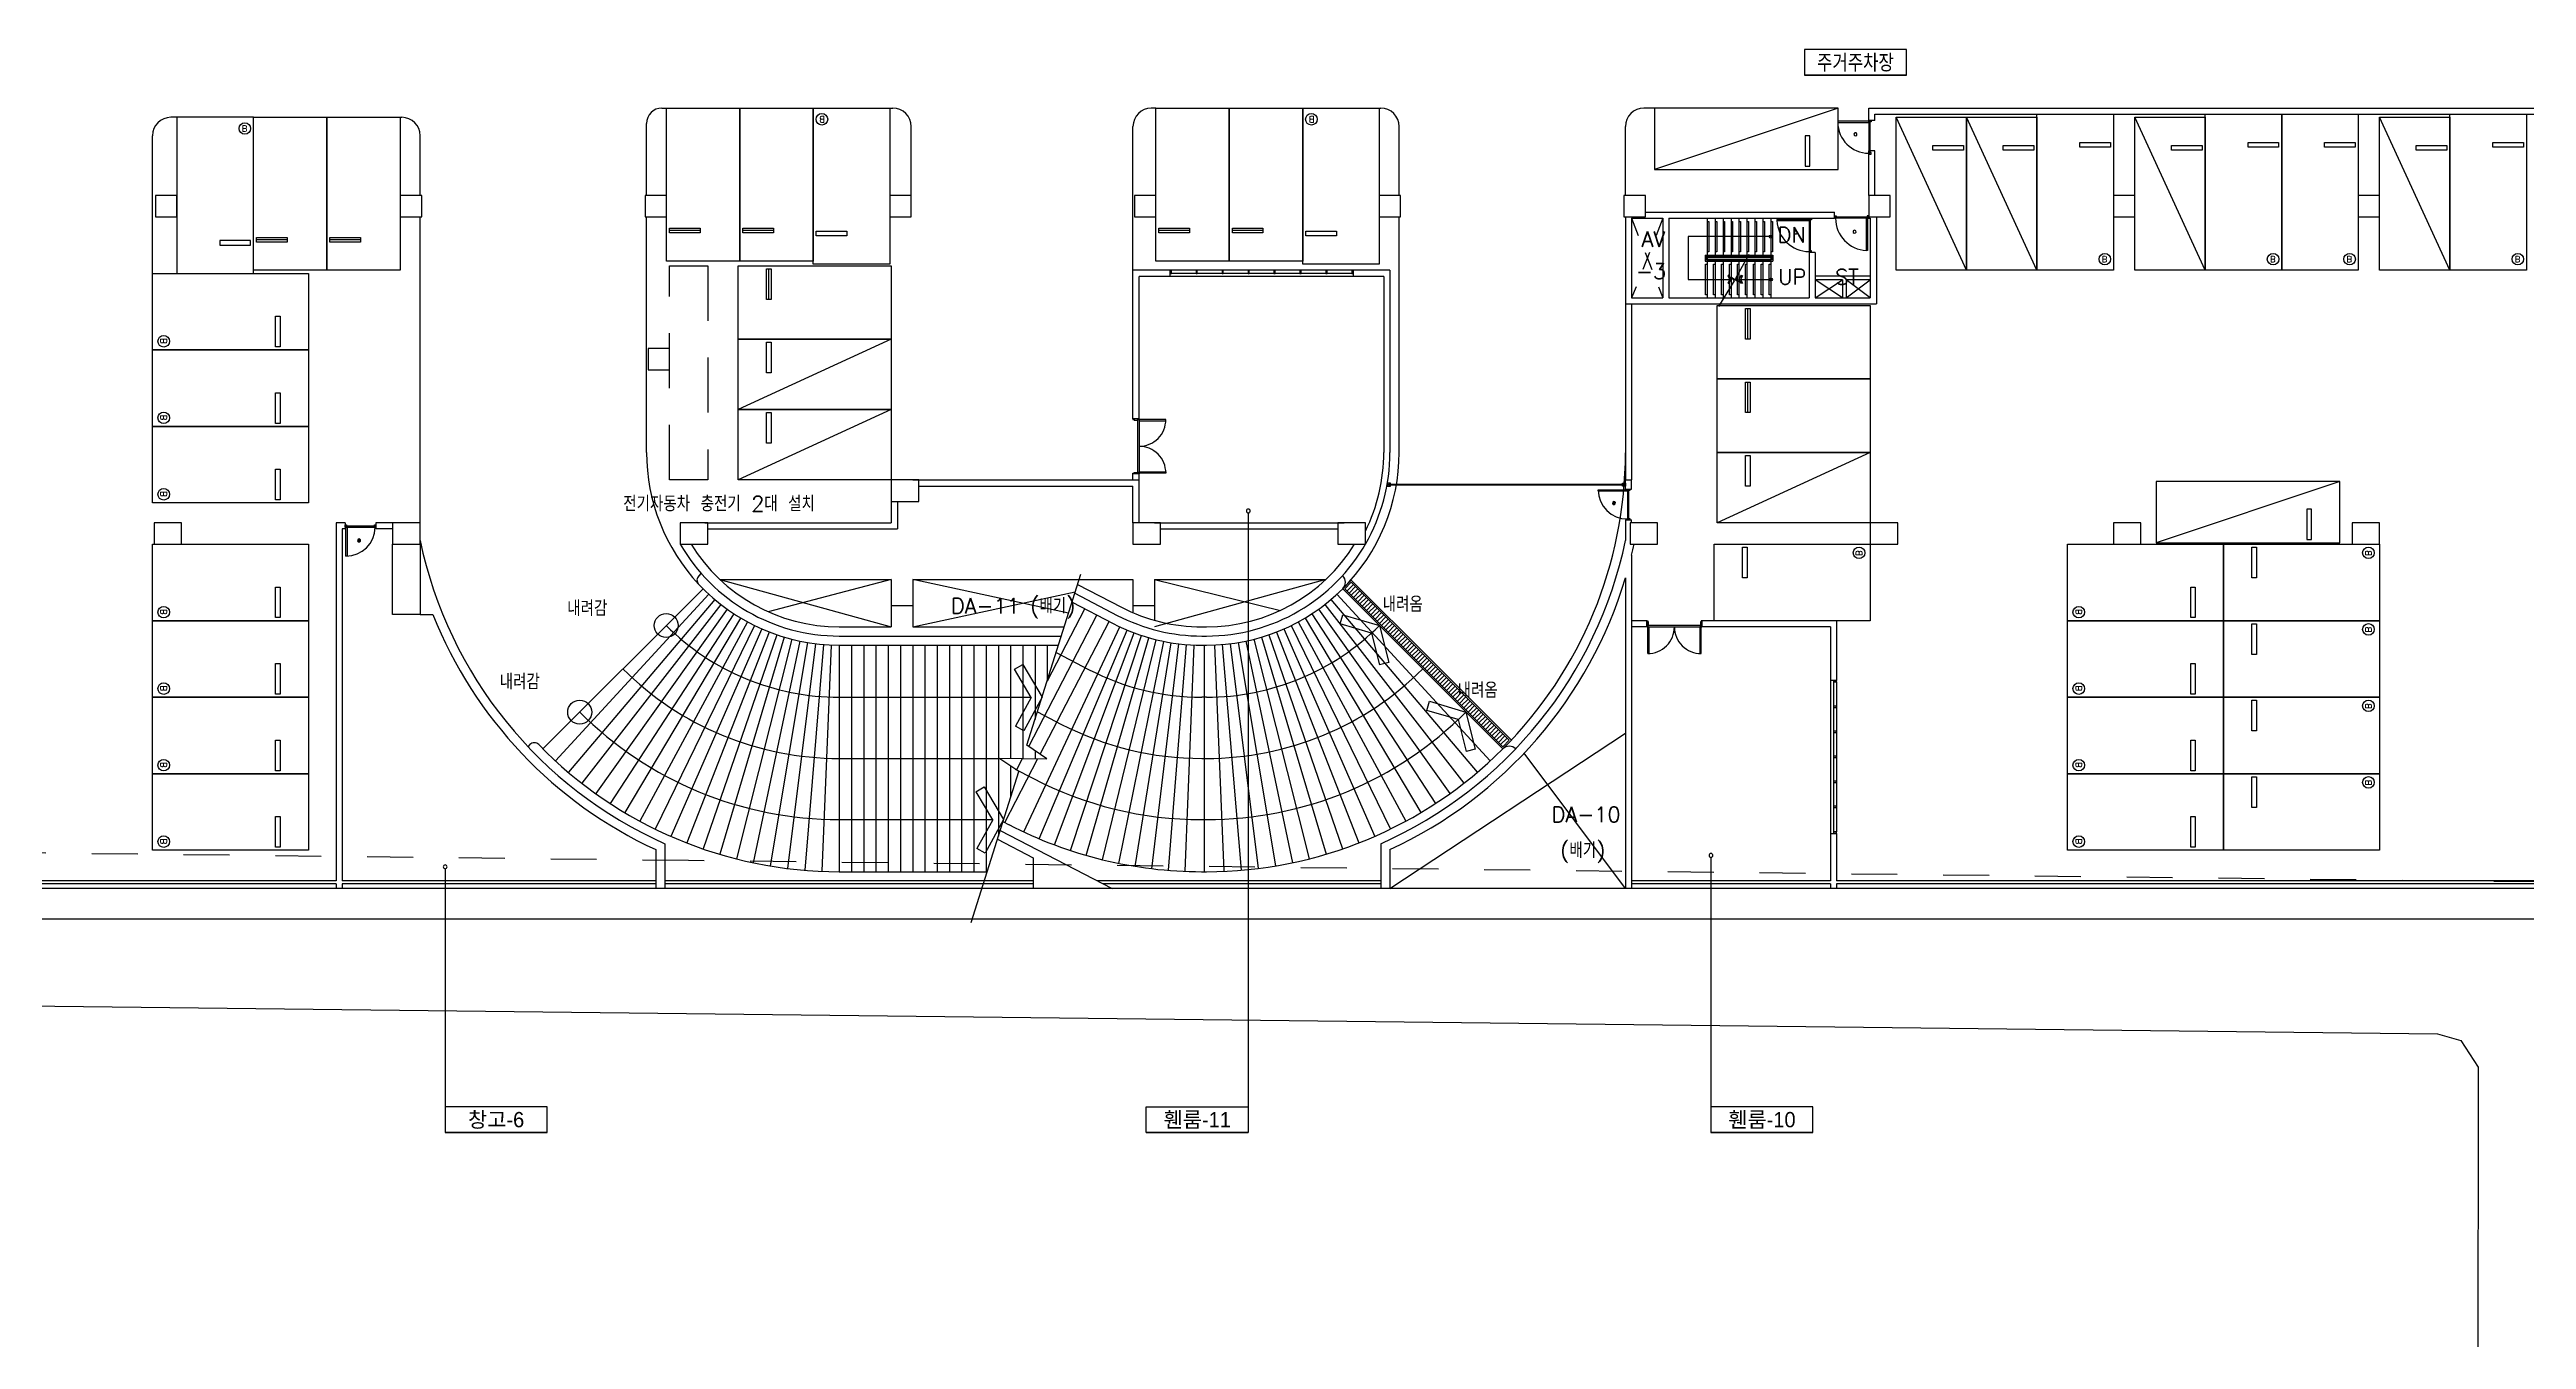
# Model space of a CAD drawing. Header units: millimetres. Extents: x -7614 to 421357, y 87385 to 341757.
# Drawn here: x 240355 to 321320, y 133792 to 175941 of the extents above; entities that cross this region are included whole.
import ezdxf
from ezdxf.enums import TextEntityAlignment as Align

# ---------------------------------------------------------------- set-up
doc = ezdxf.new("R2010")
doc.units = ezdxf.units.MM
doc.header["$LTSCALE"] = 600
doc.header["$MEASUREMENT"] = 0
doc.linetypes.add('HID', pattern=[5, 3, -2])
doc.linetypes.add('HIDDEN', pattern=[2, 1, -1])
for name, color, linetype in [('e-plan', 9, 'CONTINUOUS'), ('e-room-box', 7, 'CONTINUOUS'), ('e-text', 6, 'CONTINUOUS')]:
    doc.layers.add(name, color=color, linetype=linetype)
doc.styles.add('kiahn', font='romans.shx', dxfattribs={"bigfont": 'cadhs.shx'})
doc.styles.add('돋움', font='Dotum.ttf')

msp = doc.modelspace()

# ---------------------------------------------------------------- hatches: boundary and pattern name
at = {"layer": 'e-plan'}
h = msp.add_hatch(color=256, dxfattribs=at)
h.dxf.hatch_style = 1
h.paths.add_polyline_path([(291469, 161080, 1), (291519, 161166, 1)])
h = msp.add_hatch(color=256, dxfattribs=at)
h.dxf.hatch_style = 1
h.paths.add_polyline_path([(250517, 159873, 1), (250431, 159923, 1)])

# ---------------------------------------------------------------- linework, layer by layer
for p, q in [((244520, 173727), (244320, 173727)), ((247020, 173727), (244520, 173727)), ((244520, 173727), (244520, 168627)), ((247020, 168627), (247020, 173727)), ((247020, 168727), (247020, 173727)), ((247020, 173727), (249420, 173727)), ((249420, 168727), (249420, 173727)), ((249420, 173727), (251820, 173727)), ((249420, 173727), (249420, 168727)), ((251820, 173727), (251870, 173727)), ((251820, 173727), (251820, 168727)), ((259870, 171177), (259870, 173527)), ((260370, 174027), (260520, 174027)), ((260520, 169027), (260520, 174027)), ((260520, 174027), (262920, 174027)), ((262920, 169027), (262920, 174027)), ((262920, 174027), (265320, 174027)), ((262920, 174027), (262920, 169027)), ((265320, 168927), (265320, 174027)), ((265320, 174027), (267820, 174027)), ((265320, 174027), (265320, 169027)), ((267820, 174027), (267920, 174027)), ((267820, 174027), (267820, 168927)), ((268520, 171177), (268520, 173427)), ((275770, 168727), (275770, 173427)), ((276520, 174027), (276370, 174027)), ((276520, 169027), (276520, 174027)), ((276520, 174027), (278920, 174027)), ((278920, 174027), (278920, 169027)), ((278920, 169027), (278920, 174027)), ((278920, 174027), (281320, 174027)), ((281320, 168927), (281320, 174027)), ((281320, 174027), (283820, 174027)), ((281320, 174027), (281320, 169027)), ((283820, 174027), (283870, 174027)), ((283820, 174027), (283820, 168927)), ((284470, 171177), (284470, 173427)), ((291870, 171177), (291870, 173427)), ((292820, 174027), (292470, 174027)), ((298820, 174027), (292820, 172027)), ((298820, 174027), (292820, 174027)), ((292820, 174027), (292820, 172027)), ((299820, 173602), (298810, 173602)), ((298810, 173602), (298810, 173562)), ((298810, 173562), (299820, 173562)), ((298820, 172027), (298820, 174027)), ((299820, 173627), (299820, 174027)), ((299820, 174027), (351820, 174027)), ((300020, 173627), (299820, 173627)), ((299820, 173627), (299900, 173627)), ((299820, 173602), (299820, 173627)), ((299820, 173602), (299820, 172552)), ((299820, 173562), (299820, 173602)), ((299860, 173602), (299820, 173602)), ((299860, 173582), (299860, 173602)), ((299860, 173582), (299860, 172572)), ((299900, 173582), (299860, 173582)), ((299900, 173627), (299900, 173582)), ((300020, 173627), (300020, 173827)), ((300020, 173827), (351620, 173827)), ((303020, 168727), (300720, 173727)), ((300720, 173727), (303020, 173727)), ((300720, 168727), (300720, 173727)), ((305320, 168727), (303020, 173727)), ((303020, 173727), (303020, 168727)), ((303020, 173727), (305320, 173727)), ((303020, 168727), (303020, 173727)), ((305320, 173827), (307820, 173827)), ((305320, 168727), (305320, 173827)), ((305320, 173727), (305320, 168727)), ((307820, 173827), (307820, 168727)), ((310820, 168727), (308520, 173727)), ((308520, 173727), (310820, 173727)), ((308520, 168727), (308520, 173727)), ((310820, 173827), (313320, 173827)), ((310820, 168727), (310820, 173827)), ((310820, 173727), (310820, 168727)), ((313320, 173827), (315820, 173827)), ((313320, 168727), (313320, 173827)), ((313320, 173827), (313320, 168727)), ((315820, 173827), (315820, 168727)), ((318820, 168727), (316520, 173727)), ((316520, 173727), (318820, 173727)), ((316520, 168727), (316520, 173727)), ((318820, 173827), (321320, 173827)), ((318820, 168727), (318820, 173827)), ((318820, 173727), (318820, 168727)), ((321320, 173827), (321320, 168727)), ((243720, 168627), (243720, 173127)), ((252470, 171177), (252470, 173127)), ((297895, 173127), (297745, 173127)), ((297745, 173127), (297745, 172127)), ((297895, 172127), (297895, 173127)), ((300020, 172627), (299820, 172627)), ((299820, 171177), (299820, 172627)), ((299860, 172552), (299820, 172552)), ((299820, 172552), (299820, 172527)), ((299820, 172527), (299900, 172527)), ((299900, 172572), (299860, 172572)), ((299860, 172572), (299860, 172552)), ((299900, 172527), (299900, 172572)), ((300020, 171177), (300020, 172627)), ((301920, 172652), (301920, 172802)), ((301920, 172802), (302920, 172802)), ((302920, 172652), (301920, 172652)), ((302920, 172802), (302920, 172652)), ((304220, 172652), (304220, 172802)), ((304220, 172802), (305220, 172802)), ((305220, 172652), (304220, 172652)), ((305220, 172802), (305220, 172652)), ((306720, 172752), (306720, 172902)), ((306720, 172902), (307720, 172902)), ((307720, 172752), (306720, 172752)), ((307720, 172902), (307720, 172752)), ((309720, 172652), (309720, 172802)), ((309720, 172802), (310720, 172802)), ((310720, 172652), (309720, 172652)), ((310720, 172802), (310720, 172652)), ((312220, 172752), (312220, 172902)), ((312220, 172902), (313220, 172902)), ((313220, 172752), (312220, 172752)), ((313220, 172902), (313220, 172752)), ((314720, 172752), (314720, 172902)), ((314720, 172902), (315720, 172902)), ((315720, 172752), (314720, 172752)), ((315720, 172902), (315720, 172752)), ((317720, 172652), (317720, 172802)), ((317720, 172802), (318720, 172802)), ((318720, 172652), (317720, 172652)), ((318720, 172802), (318720, 172652)), ((320220, 172752), (320220, 172902)), ((320220, 172902), (321220, 172902)), ((321220, 172752), (320220, 172752)), ((321220, 172902), (321220, 172752)), ((292820, 172027), (298820, 172027)), ((297745, 172127), (297895, 172127)), ((244520, 171177), (243820, 171177)), ((243820, 171177), (243820, 170477)), ((244520, 170477), (244520, 171177)), ((252520, 171177), (251820, 171177)), ((251820, 171177), (251820, 170477)), ((252520, 170477), (252520, 171177)), ((260520, 171177), (259820, 171177)), ((259820, 171177), (259820, 170477)), ((260520, 170477), (260520, 171177)), ((268520, 171177), (267820, 171177)), ((267820, 171177), (267820, 170477)), ((268520, 170477), (268520, 171177)), ((276520, 171177), (275820, 171177)), ((275820, 171177), (275820, 170477)), ((276520, 170477), (276520, 171177)), ((284520, 171177), (283820, 171177)), ((283820, 171177), (283820, 170477)), ((284520, 170477), (284520, 171177)), ((292520, 171177), (291820, 171177)), ((291820, 171177), (291820, 170477)), ((292520, 170477), (292520, 171177)), ((300520, 171177), (299820, 171177)), ((299820, 171177), (299820, 170477)), ((300520, 170477), (300520, 171177)), ((308520, 171177), (307820, 171177)), ((307820, 171177), (307820, 170477)), ((308520, 170477), (308520, 171177)), ((316520, 171177), (315820, 171177)), ((315820, 171177), (315820, 170477)), ((316520, 170477), (316520, 171177)), ((243820, 170477), (244520, 170477)), ((251820, 170477), (252520, 170477)), ((252470, 160427), (252470, 170477)), ((259820, 170477), (260520, 170477)), ((259870, 162777), (259870, 170477)), ((260620, 169952), (260620, 170102)), ((260620, 170102), (261620, 170102)), ((261620, 170102), (261620, 169952)), ((263020, 169952), (263020, 170102)), ((263020, 170102), (264020, 170102)), ((264020, 170102), (264020, 169952)), ((267820, 170477), (268520, 170477)), ((275820, 170477), (276520, 170477)), ((276620, 169952), (276620, 170102)), ((276620, 170102), (277620, 170102)), ((277620, 170102), (277620, 169952)), ((279020, 169952), (279020, 170102)), ((279020, 170102), (280020, 170102)), ((280020, 170102), (280020, 169952)), ((283820, 170477), (284520, 170477)), ((284470, 162773), (284470, 170477)), ((291820, 170477), (292520, 170477)), ((291870, 170477), (291870, 167627)), ((292070, 170427), (293090, 170427)), ((292070, 170427), (292070, 167827)), ((292520, 170627), (298700, 170627)), ((293090, 170427), (293090, 167827)), ((293290, 170427), (293290, 167827)), ((293290, 170427), (298700, 170427)), ((294540, 170427), (294540, 169227)), ((294540, 170327), (294590, 170327)), ((294590, 170327), (294590, 169327)), ((294800, 170427), (294800, 169227)), ((294800, 170327), (294850, 170327)), ((294850, 170327), (294850, 169327)), ((295060, 170427), (295060, 169227)), ((295060, 170327), (295110, 170327)), ((295110, 170327), (295110, 169327)), ((295320, 170427), (295320, 169227)), ((295320, 170327), (295370, 170327)), ((295370, 170327), (295370, 169327)), ((295580, 170427), (295580, 169227)), ((295580, 170327), (295630, 170327)), ((295630, 170327), (295630, 169327)), ((295840, 170427), (295840, 169227)), ((295840, 170327), (295890, 170327)), ((295890, 170327), (295890, 169327)), ((296100, 170427), (296100, 169227)), ((296100, 170327), (296150, 170327)), ((296150, 170327), (296150, 169327)), ((296360, 170427), (296360, 169227)), ((296360, 170327), (296410, 170327)), ((296410, 170327), (296410, 169327)), ((296620, 170427), (296620, 169227)), ((296620, 170327), (296670, 170327)), ((296670, 170327), (296670, 169327)), ((297871, 170392), (296822, 170392)), ((296822, 170392), (296822, 170352)), ((296822, 170352), (297871, 170352)), ((297871, 170417), (297951, 170417)), ((297871, 170392), (297871, 170417)), ((297871, 170392), (297871, 169342)), ((297871, 170352), (297871, 170392)), ((297911, 170392), (297871, 170392)), ((297911, 170372), (297911, 170392)), ((297911, 170372), (297911, 169362)), ((297951, 170372), (297911, 170372)), ((297951, 170417), (297951, 170372)), ((298700, 170427), (298700, 170627)), ((298710, 170507), (298755, 170507)), ((298710, 170427), (298710, 170507)), ((298735, 170427), (298710, 170427)), ((298755, 170467), (298735, 170467)), ((298735, 170467), (298735, 170427)), ((299785, 170427), (298735, 170427)), ((298755, 170507), (298755, 170467)), ((299765, 170467), (298755, 170467)), ((299745, 170427), (299785, 170427)), ((299745, 169378), (299745, 170427)), ((299810, 170507), (299765, 170507)), ((299765, 170507), (299765, 170467)), ((299765, 170467), (299785, 170467)), ((299785, 170467), (299785, 170427)), ((299785, 170427), (299785, 169378)), ((299785, 170427), (299810, 170427)), ((299810, 170427), (299810, 170507)), ((299820, 170477), (299820, 170427)), ((299820, 170477), (300520, 170477)), ((299820, 170427), (299870, 170427)), ((299870, 170427), (299870, 167827)), ((299870, 170227), (299870, 167827)), ((300070, 170477), (300070, 167627)), ((307820, 170477), (308520, 170477)), ((315820, 170477), (316520, 170477)), ((246920, 169702), (245920, 169702)), ((245920, 169702), (245920, 169552)), ((245920, 169552), (246920, 169552)), ((246920, 169552), (246920, 169702)), ((247120, 169652), (247120, 169802)), ((247120, 169802), (248120, 169802)), ((248120, 169727), (247120, 169727)), ((248120, 169652), (247120, 169652)), ((248120, 169802), (248120, 169652)), ((249520, 169652), (249520, 169802)), ((249520, 169802), (250520, 169802)), ((250520, 169727), (249520, 169727)), ((250520, 169652), (249520, 169652)), ((250520, 169802), (250520, 169652)), ((261620, 170027), (260620, 170027)), ((261620, 169952), (260620, 169952)), ((264020, 170027), (263020, 170027)), ((264020, 169952), (263020, 169952)), ((265420, 169852), (265420, 170002)), ((265420, 170002), (266420, 170002)), ((266420, 169852), (265420, 169852)), ((266420, 170002), (266420, 169852)), ((277620, 170027), (276620, 170027)), ((277620, 169952), (276620, 169952)), ((280020, 170027), (279020, 170027)), ((280020, 169952), (279020, 169952)), ((281420, 169852), (281420, 170002)), ((281420, 170002), (282420, 170002)), ((282420, 169852), (281420, 169852)), ((282420, 170002), (282420, 169852)), ((296620, 169827), (293915, 169827)), ((293915, 169827), (293915, 168427)), ((294475, 169227), (294475, 169027)), ((294475, 169227), (296685, 169227)), ((294590, 169327), (294540, 169327)), ((294850, 169327), (294800, 169327)), ((295110, 169327), (295060, 169327)), ((295370, 169327), (295320, 169327)), ((295480, 168470), (295913, 169253)), ((295630, 169327), (295580, 169327)), ((295890, 169327), (295840, 169327)), ((296150, 169327), (296100, 169327)), ((296410, 169327), (296360, 169327)), ((296670, 169327), (296620, 169327)), ((296685, 169227), (296685, 169027)), ((297870, 169307), (297870, 167827)), ((298070, 169307), (297870, 169307)), ((297911, 169342), (297871, 169342)), ((297871, 169342), (297871, 169317)), ((297871, 169317), (297951, 169317)), ((297951, 169362), (297911, 169362)), ((297911, 169362), (297911, 169342)), ((297951, 169317), (297951, 169362)), ((298070, 169307), (298070, 167827)), ((299785, 169378), (299745, 169378)), ((243720, 166127), (243720, 168627)), ((243720, 168627), (248820, 168627)), ((244520, 168627), (247020, 168627)), ((249420, 168727), (247020, 168727)), ((248820, 168627), (248820, 166127)), ((251820, 168727), (249420, 168727)), ((262920, 169027), (260520, 169027)), ((262870, 166477), (262870, 168877)), ((262870, 168877), (267870, 168877)), ((265320, 169027), (262920, 169027)), ((263795, 168777), (263945, 168777)), ((263795, 167777), (263795, 168777)), ((263870, 167777), (263870, 168777)), ((263945, 168777), (263945, 167777)), ((267820, 168927), (265320, 168927)), ((267870, 168877), (267870, 166477)), ((276975, 168727), (275770, 168727)), ((275770, 163877), (275770, 168727)), ((276975, 168527), (275970, 168527)), ((275970, 163877), (275970, 168527)), ((278920, 169027), (276520, 169027)), ((276975, 168727), (276975, 168527)), ((276975, 168727), (276975, 168527)), ((282975, 168527), (276975, 168527)), ((277025, 168727), (276985, 168727)), ((276985, 168727), (276985, 168627)), ((276985, 168627), (277025, 168627)), ((282945, 168727), (277005, 168727)), ((282945, 168627), (277005, 168627)), ((277025, 168627), (277025, 168727)), ((277874, 168727), (277834, 168727)), ((277834, 168727), (277834, 168627)), ((277834, 168627), (277874, 168627)), ((277874, 168627), (277874, 168727)), ((278723, 168727), (278683, 168727)), ((278683, 168727), (278683, 168627)), ((278683, 168627), (278723, 168627)), ((278723, 168627), (278723, 168727)), ((281320, 169027), (278920, 169027)), ((279571, 168727), (279531, 168727)), ((279531, 168727), (279531, 168627)), ((279531, 168627), (279571, 168627)), ((279571, 168627), (279571, 168727)), ((280420, 168727), (280380, 168727)), ((280380, 168727), (280380, 168627)), ((280380, 168627), (280420, 168627)), ((280420, 168627), (280420, 168727)), ((281268, 168727), (281228, 168727)), ((281228, 168727), (281228, 168627)), ((281228, 168627), (281268, 168627)), ((281268, 168627), (281268, 168727)), ((283820, 168927), (281320, 168927)), ((282117, 168727), (282077, 168727)), ((282077, 168727), (282077, 168627)), ((282077, 168627), (282117, 168627)), ((282117, 168627), (282117, 168727)), ((282965, 168727), (282925, 168727)), ((282925, 168727), (282925, 168627)), ((282925, 168627), (282965, 168627)), ((282965, 168627), (282965, 168727)), ((282975, 168527), (282975, 168727)), ((282975, 168527), (282975, 168727)), ((284170, 168727), (282975, 168727)), ((283970, 168527), (282975, 168527)), ((283970, 168527), (283970, 162777)), ((284170, 168727), (284170, 162777)), ((293915, 168427), (295320, 168427)), ((294475, 169027), (296685, 169027)), ((294490, 167927), (294490, 168927)), ((294490, 168927), (294540, 168927)), ((294515, 169187), (294515, 169067)), ((294515, 169187), (296645, 169187)), ((294515, 169067), (296645, 169067)), ((294540, 169162), (294540, 169092)), ((294540, 169162), (296620, 169162)), ((294540, 169092), (296620, 169092)), ((294540, 169027), (294540, 167827)), ((294750, 167927), (294750, 168927)), ((294750, 168927), (294800, 168927)), ((294800, 169187), (294800, 169162)), ((294800, 169092), (294800, 169067)), ((294800, 169027), (294800, 167827)), ((295010, 167927), (295010, 168927)), ((295010, 168927), (295060, 168927)), ((295060, 169187), (295060, 169162)), ((295060, 169092), (295060, 169067)), ((295060, 169027), (295060, 167827)), ((295243, 168566), (295210, 168543)), ((295210, 168543), (295276, 168427)), ((295276, 168427), (295210, 168311)), ((295320, 168427), (295243, 168566)), ((295243, 168291), (295320, 168427)), ((295270, 167927), (295270, 168927)), ((295270, 168927), (295320, 168927)), ((295320, 169187), (295320, 169162)), ((295320, 169092), (295320, 169067)), ((295320, 169027), (295320, 167827)), ((295430, 168383), (295347, 168489)), ((295347, 168489), (295554, 168364)), ((295554, 168364), (295480, 168470)), ((295530, 167927), (295530, 168927)), ((295530, 168927), (295580, 168927)), ((295580, 169187), (295580, 169162)), ((295580, 169092), (295580, 169067)), ((295580, 169027), (295580, 167827)), ((295580, 168427), (295658, 168566)), ((295658, 168291), (295580, 168427)), ((295580, 168427), (296620, 168427)), ((295691, 168543), (295625, 168427)), ((295625, 168427), (295691, 168311)), ((295658, 168566), (295691, 168543)), ((295790, 167927), (295790, 168927)), ((295790, 168927), (295840, 168927)), ((295840, 169187), (295840, 169162)), ((295840, 169092), (295840, 169067)), ((295840, 169027), (295840, 167827)), ((296050, 167927), (296050, 168927)), ((296050, 168927), (296100, 168927)), ((296100, 169187), (296100, 169162)), ((296100, 169092), (296100, 169067)), ((296100, 169027), (296100, 167827)), ((296310, 167927), (296310, 168927)), ((296310, 168927), (296360, 168927)), ((296360, 169187), (296360, 169162)), ((296360, 169092), (296360, 169067)), ((296360, 169027), (296360, 167827)), ((296570, 167927), (296570, 168927)), ((296570, 168927), (296620, 168927)), ((296620, 169162), (296620, 169092)), ((296620, 169027), (296620, 167827)), ((296645, 169187), (296645, 169067)), ((299870, 168537), (298070, 168537)), ((298960, 168417), (298070, 168417)), ((298960, 168417), (298960, 167827)), ((299080, 168417), (299080, 167827)), ((299870, 168417), (299080, 168417)), ((303020, 168727), (300720, 168727)), ((305320, 168727), (303020, 168727)), ((307820, 168727), (305320, 168727)), ((310820, 168727), (308520, 168727)), ((313320, 168727), (310820, 168727)), ((315820, 168727), (313320, 168727)), ((318820, 168727), (316520, 168727)), ((321320, 168727), (318820, 168727)), ((263945, 167777), (263795, 167777)), ((291870, 167627), (300070, 167627)), ((291870, 167627), (291870, 161877)), ((292070, 167827), (293090, 167827)), ((292070, 167627), (292070, 161877)), ((293290, 167827), (297870, 167827)), ((294540, 167927), (294490, 167927)), ((294800, 167927), (294750, 167927)), ((294923, 167542), (295430, 168383)), ((295060, 167927), (295010, 167927)), ((295210, 168311), (295243, 168291)), ((295320, 167927), (295270, 167927)), ((295580, 167927), (295530, 167927)), ((295691, 168311), (295658, 168291)), ((295840, 167927), (295790, 167927)), ((296100, 167927), (296050, 167927)), ((296360, 167927), (296310, 167927)), ((296620, 167927), (296570, 167927)), ((298070, 167827), (299870, 167827)), ((247745, 166227), (247745, 167227)), ((247745, 167227), (247895, 167227)), ((247895, 167227), (247895, 166227)), ((294870, 165177), (294870, 167577)), ((294870, 167577), (299870, 167577)), ((295795, 167477), (295945, 167477)), ((295795, 166477), (295795, 167477)), ((295870, 166477), (295870, 167477)), ((295945, 167477), (295945, 166477)), ((299870, 167577), (299870, 165177)), ((248820, 166127), (243720, 166127)), ((243720, 163627), (243720, 166127)), ((243720, 166127), (248820, 166127)), ((247895, 166227), (247745, 166227)), ((248820, 166127), (248820, 163627)), ((260620, 166177), (259920, 166177)), ((259920, 166177), (259920, 165477)), ((260620, 165477), (260620, 166177)), ((267870, 166477), (262870, 164177)), ((262870, 164177), (262870, 166477)), ((262870, 166477), (267870, 166477)), ((267870, 166477), (262870, 166477)), ((263795, 166377), (263945, 166377)), ((263795, 165377), (263795, 166377)), ((263945, 166377), (263945, 165377)), ((267870, 166477), (267870, 164177)), ((275970, 163877), (275970, 166027)), ((295945, 166477), (295795, 166477)), ((259920, 165477), (260620, 165477)), ((263945, 165377), (263795, 165377)), ((299870, 165177), (294870, 165177)), ((294870, 162777), (294870, 165177)), ((294870, 165177), (299870, 165177)), ((299870, 165177), (299870, 162777)), ((247745, 163727), (247745, 164727)), ((247745, 164727), (247895, 164727)), ((247895, 164727), (247895, 163727)), ((295795, 165077), (295945, 165077)), ((295795, 164077), (295795, 165077)), ((295870, 164077), (295870, 165077)), ((295945, 165077), (295945, 164077)), ((243720, 161127), (243720, 163627)), ((243720, 163627), (248820, 163627)), ((248820, 163627), (243720, 163627)), ((247895, 163727), (247745, 163727)), ((248820, 163627), (248820, 161127)), ((267870, 164177), (262870, 161877)), ((262870, 161877), (262870, 164177)), ((262870, 164177), (267870, 164177)), ((267870, 164177), (262870, 164177)), ((263795, 164077), (263945, 164077)), ((263795, 163077), (263795, 164077)), ((263945, 164077), (263945, 163077)), ((267870, 164177), (267870, 161877)), ((275970, 163877), (275770, 163877)), ((275970, 163877), (275770, 163877)), ((275770, 163877), (275770, 163852)), ((275970, 163877), (275770, 163877)), ((275770, 163852), (275810, 163852)), ((275810, 163852), (275810, 163832)), ((275810, 163832), (275930, 163832)), ((275930, 163832), (275930, 163852)), ((275930, 163852), (275970, 163852)), ((275930, 162122), (275930, 163832)), ((275970, 163852), (275970, 163877)), ((275970, 163852), (275970, 162102)), ((276845, 163852), (275970, 163852)), ((275970, 163852), (275970, 163812)), ((275970, 163812), (276845, 163812)), ((276845, 163812), (276845, 163852)), ((295945, 164077), (295795, 164077)), ((263945, 163077), (263795, 163077)), ((299870, 162777), (294870, 160477)), ((299870, 162777), (294870, 162777)), ((294870, 160477), (294870, 162777)), ((294870, 162777), (299870, 162777)), ((299870, 162777), (299870, 160477)), ((247745, 161227), (247745, 162227)), ((247745, 162227), (247895, 162227)), ((247895, 162227), (247895, 161227)), ((275770, 162077), (275770, 162102)), ((275770, 162102), (275810, 162102)), ((275970, 162077), (275770, 162077)), ((275770, 161877), (275770, 162077)), ((275970, 162077), (275770, 162077)), ((275970, 162077), (275770, 162077)), ((275810, 162102), (275810, 162122)), ((275810, 162122), (275930, 162122)), ((275930, 162122), (275930, 162102)), ((275930, 162102), (275970, 162102)), ((275970, 162102), (275970, 162142)), ((275970, 162142), (276845, 162142)), ((276845, 162102), (275970, 162102)), ((275970, 162102), (275970, 162077)), ((275970, 161877), (275970, 162077)), ((276845, 162142), (276845, 162102)), ((295795, 162677), (295945, 162677)), ((295795, 161677), (295795, 162677)), ((295945, 162677), (295945, 161677)), ((248820, 161127), (243720, 161127)), ((247895, 161227), (247745, 161227)), ((267870, 161877), (262870, 161877)), ((268770, 161877), (267870, 161877)), ((267870, 161877), (267870, 161177)), ((267870, 161177), (267870, 160477)), ((267870, 161177), (268770, 161177)), ((268070, 161177), (268070, 160277)), ((268570, 161877), (275970, 161877)), ((268770, 161177), (268770, 161877)), ((268770, 161677), (275770, 161677)), ((275770, 160477), (275770, 161677)), ((275970, 160477), (275970, 161877)), ((284186, 161777), (284086, 161777)), ((284086, 161777), (284086, 161677)), ((284086, 161677), (284186, 161677)), ((284136, 161712), (284136, 161742)), ((284136, 161742), (284186, 161742)), ((284186, 161712), (284136, 161712)), ((284137, 161737), (291820, 161737)), ((284137, 161717), (291820, 161717)), ((284186, 161742), (284186, 161777)), ((284186, 161677), (284186, 161712)), ((290980, 161512), (290980, 161552)), ((290980, 161552), (291930, 161552)), ((291000, 161512), (290980, 161512)), ((291910, 161512), (291000, 161512)), ((291770, 161742), (291770, 161777)), ((291770, 161777), (291870, 161777)), ((291820, 161742), (291770, 161742)), ((291770, 161712), (291820, 161712)), ((291770, 161677), (291770, 161712)), ((291870, 161677), (291770, 161677)), ((291820, 161712), (291820, 161742)), ((291870, 161877), (292070, 161877)), ((291870, 161577), (291870, 161877)), ((291870, 161777), (291870, 161677)), ((291870, 161577), (292070, 161577)), ((291930, 161512), (291910, 161512)), ((291930, 161552), (291930, 161577)), ((291930, 161577), (292010, 161577)), ((291930, 161552, 0), (291930, 160602, 0)), ((291930, 161552), (291930, 161512)), ((291970, 161552), (291930, 161552)), ((291970, 161532), (291970, 161552)), ((291970, 161532), (291970, 160622)), ((292010, 161532), (291970, 161532)), ((292010, 161577), (292010, 161532)), ((292070, 161577), (292070, 161877)), ((295945, 161677), (295795, 161677)), ((315220, 161827), (309220, 159827)), ((315220, 161827), (309220, 161827)), ((309220, 161827), (309220, 159827)), ((315220, 159827), (315220, 161827)), ((244670, 160477), (243770, 160477)), ((243770, 160477), (243770, 159777)), ((244670, 159777), (244670, 160477)), ((249720, 160477), (249720, 148777)), ((250020, 160477), (249720, 160477)), ((250020, 160477), (250020, 160277)), ((250020, 160415), (250065, 160415)), ((250020, 160335), (250020, 160415)), ((250045, 160335), (250020, 160335)), ((250065, 160375), (250045, 160375)), ((250045, 160375), (250045, 160335)), ((250045, 160335, 0), (250995, 160335, 0)), ((250045, 159385), (250045, 160335)), ((250045, 160335), (250085, 160335)), ((250065, 160415), (250065, 160375)), ((250065, 160375), (250975, 160375)), ((250085, 160335), (250085, 160315)), ((250085, 160315), (250085, 159405)), ((250975, 160415), (251020, 160415)), ((250975, 160375), (250975, 160415)), ((250995, 160375), (250975, 160375)), ((250995, 160335), (250995, 160375)), ((251020, 160335), (250995, 160335)), ((251570, 160477), (251020, 160477)), ((251020, 160477), (251020, 160277)), ((251020, 160415), (251020, 160335)), ((252470, 160477), (251570, 160477)), ((251570, 160477), (251570, 159777)), ((252470, 159777), (252470, 160477)), ((261870, 160477), (260970, 160477)), ((260970, 160477), (260970, 159777)), ((261770, 160477), (267870, 160477)), ((261870, 159777), (261870, 160477)), ((276670, 160477), (275770, 160477)), ((275770, 160477), (275770, 159777)), ((276470, 160477), (282670, 160477)), ((276670, 159777), (276670, 160477)), ((283370, 160477), (282470, 160477)), ((282470, 160477), (282470, 159777)), ((283370, 159777), (283370, 160477)), ((291870, 160577), (292070, 160577)), ((291870, 160577), (291870, 159894)), ((291930, 160577), (291930, 160602)), ((291930, 160602), (291970, 160602)), ((292010, 160577), (291930, 160577)), ((291970, 160602), (291970, 160622)), ((291970, 160622), (292010, 160622)), ((292010, 160622), (292010, 160577)), ((292920, 160477), (292020, 160477)), ((292020, 160477), (292020, 159777)), ((292070, 160477), (292070, 160577)), ((292070, 160477), (292070, 160577)), ((292920, 159777), (292920, 160477)), ((299870, 160477), (294870, 160477)), ((300770, 160477), (299870, 160477)), ((299870, 160477), (299870, 159777)), ((300770, 159777), (300770, 160477)), ((308720, 160477), (307820, 160477)), ((307820, 160477), (307820, 159777)), ((308720, 159777), (308720, 160477)), ((314295, 160927), (314145, 160927)), ((314145, 160927), (314145, 159927)), ((314295, 159927), (314295, 160927)), ((316520, 160477), (315620, 160477)), ((315620, 160477), (315620, 159777)), ((316520, 159777), (316520, 160477)), ((243720, 157277), (243720, 159777)), ((243720, 159777), (248820, 159777)), ((243770, 159777), (244670, 159777)), ((248820, 159777), (248820, 157277)), ((249920, 160277), (249920, 148777)), ((250020, 160277), (249920, 160277)), ((250020, 160277), (249920, 160277)), ((251570, 160277), (251020, 160277)), ((251570, 159777), (252470, 159777)), ((251570, 159777), (252470, 159777)), ((251570, 157477), (251570, 159777)), ((252470, 159777), (252470, 157477)), ((260970, 159777), (261870, 159777)), ((261870, 160277), (268070, 160277)), ((275770, 159777), (276670, 159777)), ((276670, 160277), (282470, 160277)), ((282470, 159777), (283370, 159777)), ((292020, 159777), (292920, 159777)), ((294770, 157277), (294770, 159777)), ((294770, 159777), (299870, 159777)), ((295695, 159677), (295845, 159677)), ((295695, 158677), (295695, 159677)), ((295845, 159677), (295845, 158677)), ((299870, 159777), (300770, 159777)), ((299870, 159777), (299870, 157277)), ((306320, 157277), (306320, 159777)), ((306320, 159777), (311420, 159777)), ((307820, 159777), (308720, 159777)), ((309220, 159827), (315220, 159827)), ((311420, 159777), (311420, 157277)), ((311420, 157277), (311420, 159777)), ((311420, 159777), (316520, 159777)), ((312345, 159677), (312495, 159677)), ((312345, 158677), (312345, 159677)), ((312495, 159677), (312495, 158677)), ((314145, 159927), (314295, 159927)), ((315620, 159777), (316520, 159777)), ((316520, 159777), (316520, 157277)), ((250085, 159385), (250045, 159385)), ((250085, 159405), (250085, 159385)), ((261645, 158817), (261577, 158749)), ((272306, 153206), (274069, 158801)), ((292070, 159418), (292070, 148527)), ((247745, 157377), (247745, 158377)), ((247745, 158377), (247895, 158377)), ((247895, 158377), (247895, 157377)), ((261904, 158142), (256892, 152697)), ((262099, 157969), (257316, 152323)), ((262263, 158627), (267870, 157077)), ((262263, 158627), (267870, 158627)), ((267870, 158627), (263847, 157572)), ((267870, 158627), (267870, 157777)), ((267870, 158627), (267870, 157777)), ((268570, 158627), (268570, 157777)), ((273668, 157529), (268570, 158627)), ((268570, 158627), (275770, 158627)), ((268570, 157077), (273886, 158221)), ((273779, 157882), (275121, 157186)), ((273871, 158173), (275259, 157452)), ((273962, 158463), (275397, 157718)), ((275770, 158627), (275770, 157777)), ((276470, 158627), (276470, 157777)), ((276470, 158627), (280589, 157615)), ((282078, 158627), (276470, 157077)), ((276470, 158627), (282078, 158627)), ((282242, 157969), (287025, 152323)), ((282437, 158142), (287449, 152697)), ((282625, 158322), (282908, 158605)), ((282625, 158322), (285100, 155847)), ((282625, 158322), (285100, 155847)), ((285241, 155706), (282625, 158322)), ((282696, 158322), (282908, 158534)), ((285277, 155741), (282696, 158322)), ((282767, 158251), (282979, 158463)), ((282837, 158181), (283049, 158393)), ((282908, 158605), (285524, 155989)), ((282908, 158534), (285489, 155953)), ((282908, 158110), (283120, 158322)), ((282979, 158039), (283191, 158251)), ((283049, 157968), (283262, 158181)), ((283120, 157898), (283332, 158110)), ((283191, 157827), (283403, 158039)), ((283262, 157756), (283474, 157968)), ((283332, 157686), (283544, 157898)), ((291870, 158678), (291870, 148527)), ((295845, 158677), (295695, 158677)), ((310345, 157377), (310345, 158377)), ((310345, 158377), (310495, 158377)), ((310495, 158377), (310495, 157377)), ((312495, 158677), (312345, 158677)), ((248820, 157277), (243720, 157277)), ((243720, 154777), (243720, 157277)), ((243720, 157277), (248820, 157277)), ((247895, 157377), (247745, 157377)), ((248820, 157277), (248820, 154777)), ((252470, 157477), (251570, 157477)), ((252470, 157477), (252889, 157477)), ((262301, 157805), (257756, 151966)), ((262510, 157650), (258210, 151627)), ((262725, 157503), (258677, 151308)), ((262946, 157365), (259158, 151008)), ((263172, 157236), (259650, 150728)), ((263403, 157117), (260153, 150469)), ((266170, 157077), (267870, 157077)), ((267870, 157777), (268570, 157777)), ((267870, 157777), (267870, 157077)), ((268570, 157777), (268570, 157077)), ((268570, 157077), (273525, 157077)), ((275770, 157777), (276470, 157777)), ((275770, 157777), (275770, 157541)), ((276470, 157777), (276470, 157293)), ((278017, 157077), (278170, 157077)), ((280937, 157117), (284187, 150469)), ((281169, 157236), (284691, 150728)), ((281395, 157365), (285183, 151008)), ((281616, 157503), (285664, 151308)), ((281831, 157650), (286131, 151627)), ((282040, 157805), (286585, 151966)), ((282544, 157177), (282632, 157473)), ((283571, 156874), (282546, 157176)), ((282632, 157473), (283827, 157120)), ((283403, 157615), (283615, 157827)), ((283474, 157544), (283686, 157756)), ((283544, 157473), (283757, 157686)), ((283615, 157403), (283827, 157615)), ((283686, 157332), (283898, 157544)), ((283757, 157261), (283969, 157473)), ((283827, 157191), (284039, 157403)), ((283827, 157120), (284130, 155911)), ((283898, 157120), (284110, 157332)), ((283969, 157049), (284181, 157261)), ((284039, 156978), (284252, 157191)), ((284110, 156908), (284322, 157120)), ((292570, 157277), (292070, 157277)), ((292570, 157077), (292070, 157077)), ((292570, 157277), (292570, 157077)), ((292570, 157277), (292595, 157277)), ((292570, 157077), (292570, 157277)), ((292595, 157077), (292570, 157077)), ((292595, 157277), (292595, 157237)), ((292595, 157237), (292615, 157237)), ((292615, 157117), (292595, 157117)), ((292595, 157117), (292595, 157077)), ((292595, 157077), (294345, 157077)), ((292595, 156202), (292595, 157077)), ((292595, 157077), (292635, 157077)), ((292615, 157237), (292615, 157117)), ((294325, 157117), (292615, 157117)), ((292635, 157077), (292635, 156202)), ((294345, 157077), (294305, 157077)), ((294305, 157077), (294305, 156202)), ((294345, 157237), (294325, 157237)), ((294325, 157237), (294325, 157117)), ((294325, 157117), (294345, 157117)), ((294370, 157277), (294345, 157277)), ((294345, 157277), (294345, 157237)), ((294345, 157117), (294345, 157077)), ((294345, 156202), (294345, 157077)), ((294345, 157077), (294370, 157077)), ((294370, 157277), (294370, 157077)), ((298770, 157277), (294370, 157277)), ((294370, 157077), (294370, 157277)), ((298570, 157077), (294370, 157077)), ((299870, 157277), (294770, 157277)), ((298570, 157077), (298570, 155327)), ((298770, 157277), (298770, 155327)), ((306320, 154777), (306320, 157277)), ((306320, 157277), (311420, 157277)), ((311420, 157277), (306320, 157277)), ((310495, 157377), (310345, 157377)), ((311420, 157277), (311420, 154777)), ((311420, 154777), (311420, 157277)), ((311420, 157277), (316520, 157277)), ((316520, 157277), (311420, 157277)), ((312345, 157177), (312495, 157177)), ((312345, 156177), (312345, 157177)), ((312495, 157177), (312495, 156177)), ((316520, 157277), (316520, 154777)), ((263640, 157007), (260667, 150231)), ((263880, 156908), (261190, 150014)), ((264125, 156818), (261722, 149819)), ((264373, 156739), (262261, 149646)), ((264624, 156670), (262807, 149496)), ((264878, 156611), (263359, 149368)), ((265133, 156563), (263915, 149264)), ((265391, 156525), (264476, 149182)), ((265650, 156498), (265039, 149124)), ((265910, 156482), (265604, 149088)), ((266170, 156777), (273431, 156777)), ((266170, 156477), (273336, 156477)), ((266170, 156477), (266170, 149077)), ((266170, 156477), (266170, 149077)), ((266570, 156477), (266570, 149077)), ((266970, 156477), (266970, 149077)), ((267370, 156477), (267370, 149077)), ((267770, 156477), (267770, 149077)), ((268170, 156477), (268170, 149077)), ((268570, 156477), (268570, 149077)), ((268970, 156477), (268970, 149077)), ((269370, 156477), (269370, 149077)), ((269770, 156477), (269770, 149077)), ((270170, 156477), (270170, 149077)), ((270570, 156477), (270570, 149077)), ((270970, 156477), (270970, 149077)), ((271370, 156477), (271370, 150238)), ((271770, 156477), (271770, 152782)), ((272170, 156477), (272170, 152777)), ((272570, 156477), (272570, 154046)), ((272970, 156477), (272970, 155315)), ((278017, 156777), (278170, 156777)), ((278024, 156477), (278170, 156477)), ((278097, 156477), (278097, 149077)), ((278431, 156482), (278737, 149088)), ((278691, 156498), (279302, 149124)), ((278950, 156525), (279865, 149182)), ((279207, 156563), (280425, 149264)), ((279463, 156611), (280982, 149368)), ((279717, 156670), (281534, 149496)), ((279968, 156739), (282080, 149646)), ((280216, 156818), (282619, 149819)), ((280461, 156908), (283150, 150014)), ((280701, 157007), (283674, 150231)), ((283571, 156874), (283830, 155838)), ((284181, 156837), (284393, 157049)), ((284252, 156766), (284464, 156978)), ((284322, 156696), (284534, 156908)), ((284393, 156625), (284605, 156837)), ((284464, 156554), (284676, 156766)), ((284534, 156484), (284747, 156696)), ((284605, 156413), (284817, 156625)), ((284676, 156342), (284888, 156554)), ((284747, 156271), (284959, 156484)), ((284817, 156201), (285029, 156413)), ((284888, 156130), (285100, 156342)), ((284959, 156059), (285171, 156271)), ((247745, 154877), (247745, 155877)), ((247745, 155877), (247895, 155877)), ((247895, 155877), (247895, 154877)), ((271899, 155691), (272165, 155849)), ((272445, 154771), (271900, 155689)), ((272165, 155849), (272801, 154777)), ((273261, 156236), (274338, 155677)), ((284130, 155911), (283831, 155836)), ((285029, 155989), (285241, 156201)), ((285100, 155918), (285312, 156130)), ((285171, 155847), (285383, 156059)), ((285241, 155776), (285454, 155989)), ((285241, 155706), (287858, 153089)), ((285277, 155741), (287858, 153160)), ((285312, 155706), (285524, 155918)), ((285383, 155635), (285595, 155847)), ((285383, 155564), (287858, 153089)), ((285383, 155564), (287858, 153089)), ((285454, 155564), (285666, 155776)), ((288070, 153372), (285489, 155953)), ((288141, 153372), (285524, 155989)), ((285524, 155494), (285736, 155706)), ((285595, 155423), (285807, 155635)), ((285666, 155352), (285878, 155564)), ((285736, 155281), (285949, 155494)), ((292635, 156202), (292595, 156202)), ((294305, 156202), (294345, 156202)), ((310345, 154877), (310345, 155877)), ((310345, 155877), (310495, 155877)), ((310495, 155877), (310495, 154877)), ((312495, 156177), (312345, 156177)), ((248820, 154777), (243720, 154777)), ((243720, 152277), (243720, 154777)), ((243720, 154777), (248820, 154777)), ((247895, 154877), (247745, 154877)), ((248820, 154777), (248820, 152277)), ((266170, 154777), (272442, 154777)), ((272445, 154771), (271931, 153835)), ((272801, 154777), (272200, 153684)), ((278170, 154777), (278024, 154777)), ((285373, 154348), (285460, 154644)), ((285460, 154644), (286656, 154291)), ((285807, 155211), (286019, 155423)), ((285878, 155140), (286090, 155352)), ((285949, 155069), (286161, 155281)), ((286019, 154999), (286231, 155211)), ((286090, 154928), (286302, 155140)), ((286161, 154857), (286373, 155069)), ((286231, 154786), (286444, 154999)), ((286302, 154716), (286514, 154928)), ((286373, 154645), (286585, 154857)), ((286444, 154574), (286656, 154786)), ((286514, 154504), (286726, 154716)), ((286585, 154433), (286797, 154645)), ((298770, 155327), (298570, 155327)), ((298570, 155327), (298570, 150327)), ((298770, 155317), (298670, 155317)), ((298670, 155317), (298670, 155277)), ((298670, 155277), (298670, 150377)), ((298670, 155277), (298770, 155277)), ((298770, 155277), (298770, 155317)), ((298770, 155277), (298770, 150377)), ((306320, 152277), (306320, 154777)), ((306320, 154777), (311420, 154777)), ((311420, 154777), (306320, 154777)), ((310495, 154877), (310345, 154877)), ((311420, 154777), (311420, 152277)), ((316520, 154777), (311420, 154777)), ((311420, 152277), (311420, 154777)), ((311420, 154777), (316520, 154777)), ((312345, 154677), (312495, 154677)), ((312345, 153677), (312345, 154677)), ((312495, 154677), (312495, 153677)), ((316520, 154777), (316520, 152277)), ((272650, 154299), (273416, 153902)), ((286399, 154045), (285375, 154348)), ((286399, 154045), (286659, 153009)), ((286656, 154362), (286868, 154574)), ((286656, 154291), (286959, 153082)), ((286726, 154291), (286939, 154504)), ((286797, 154221), (287009, 154433)), ((286868, 154150), (287080, 154362)), ((286939, 154079), (287151, 154291)), ((287009, 154009), (287221, 154221)), ((287080, 153938), (287292, 154150)), ((287151, 153867), (287363, 154079)), ((287221, 153797), (287434, 154009)), ((287292, 153726), (287504, 153938)), ((287363, 153655), (287575, 153867)), ((298770, 154480), (298670, 154480)), ((298670, 154480), (298670, 154440)), ((298670, 154440), (298770, 154440)), ((298770, 154440), (298770, 154480)), ((247745, 152377), (247745, 153377)), ((247745, 153377), (247895, 153377)), ((247895, 153377), (247895, 152377)), ((256060, 153232), (255988, 153160)), ((272200, 153684), (271929, 153833)), ((272953, 152766), (272306, 153206)), ((272570, 153026), (272570, 152777)), ((284170, 148527), (291870, 153602)), ((286959, 153082), (286659, 153007)), ((287434, 153584), (287646, 153797)), ((287504, 153514), (287716, 153726)), ((287575, 153443), (287787, 153655)), ((287646, 153372), (287858, 153584)), ((287716, 153302), (287928, 153514)), ((287787, 153231), (287999, 153443)), ((287858, 153089), (288141, 153372)), ((287858, 153160), (288070, 153372)), ((288282, 153089), (288280, 153092)), ((298770, 153663), (298670, 153663)), ((298670, 153663), (298670, 153623)), ((298670, 153623), (298770, 153623)), ((298770, 153623), (298770, 153663)), ((310345, 152377), (310345, 153377)), ((310345, 153377), (310495, 153377)), ((310495, 153377), (310495, 152377)), ((312495, 153677), (312345, 153677)), ((248820, 152277), (243720, 152277)), ((243720, 149777), (243720, 152277)), ((243720, 152277), (248820, 152277)), ((247895, 152377), (247745, 152377)), ((248820, 152277), (248820, 149777)), ((266170, 152777), (271403, 152777)), ((270481, 147416), (272035, 152348)), ((272035, 152348), (271387, 152788)), ((271387, 152788), (272953, 152766)), ((271770, 152527), (271770, 151507)), ((271924, 152423), (272494, 152127)), ((278024, 152777), (278170, 152777)), ((291870, 148527), (288557, 152948)), ((298770, 152847), (298670, 152847)), ((298670, 152847), (298670, 152807)), ((298670, 152807), (298770, 152807)), ((298770, 152807), (298770, 152847)), ((311420, 152277), (306320, 152277)), ((306320, 149777), (306320, 152277)), ((306320, 152277), (311420, 152277)), ((310495, 152377), (310345, 152377)), ((311420, 152277), (311420, 149777)), ((316520, 152277), (311420, 152277)), ((311420, 149777), (311420, 152277)), ((311420, 152277), (316520, 152277)), ((316520, 152277), (316520, 149777)), ((270639, 151691), (270904, 151849)), ((271185, 150771), (270640, 151689)), ((270904, 151849), (271540, 150777)), ((298770, 152030), (298670, 152030)), ((298670, 152030), (298670, 151990)), ((298670, 151990), (298770, 151990)), ((298770, 151990), (298770, 152030)), ((312345, 152177), (312495, 152177)), ((312345, 151177), (312345, 152177)), ((312495, 152177), (312495, 151177)), ((247745, 149877), (247745, 150877)), ((247745, 150877), (247895, 150877)), ((247895, 150877), (247895, 149877)), ((266170, 150777), (271181, 150777)), ((271185, 150771), (270670, 149835)), ((271540, 150777), (270939, 149684)), ((271521, 150717), (271723, 150612)), ((278024, 150777), (278170, 150777)), ((298770, 151213), (298670, 151213)), ((298670, 151213), (298670, 151173)), ((298670, 151173), (298770, 151173)), ((298770, 151173), (298770, 151213)), ((310345, 149877), (310345, 150877)), ((310345, 150877), (310495, 150877)), ((310495, 150877), (310495, 149877)), ((312495, 151177), (312345, 151177)), ((247895, 149877), (247745, 149877)), ((260170, 149796), (260170, 148527)), ((260470, 149990), (260470, 148527)), ((270939, 149684), (270669, 149833)), ((271338, 150136), (272511, 149527)), ((271430, 150426), (275088, 148527)), ((283870, 149990), (283870, 148527)), ((284170, 149796), (284170, 148527)), ((298570, 150327), (298770, 150327)), ((298570, 150327), (298570, 148777)), ((298770, 150377), (298670, 150377)), ((298670, 150377), (298670, 150337)), ((298670, 150337), (298770, 150337)), ((298770, 150337), (298770, 150377)), ((298770, 150327), (298770, 148777)), ((310495, 149877), (310345, 149877)), ((248820, 149777), (243720, 149777)), ((266170, 149077), (271004, 149077)), ((272511, 149527), (272511, 148527)), ((278013, 149077), (278170, 149077)), ((311420, 149777), (306320, 149777)), ((316520, 149777), (311420, 149777)), ((323970, 148527), (193770, 148527)), ((249720, 148777), (230620, 148777)), ((249720, 148677), (230620, 148677)), ((249720, 148677), (249720, 148527)), ((260170, 148777), (249920, 148777)), ((260170, 148677), (249920, 148677)), ((249920, 148677), (249920, 148527)), ((272511, 148777), (260470, 148777)), ((272511, 148677), (260470, 148677)), ((283870, 148777), (274606, 148777)), ((283870, 148677), (274799, 148677)), ((298570, 148777), (292070, 148777)), ((298570, 148677), (292070, 148677)), ((298570, 148677), (298570, 148527)), ((324220, 148777), (298770, 148777)), ((324120, 148677), (298770, 148677)), ((298770, 148677), (298770, 148527)), ((322970, 147527), (192770, 147527)), ((203947, 145100), (318414, 143778)), ((318414, 143778), (319173, 143563)), ((319173, 143563), (319743, 142693)), ((319743, 142693), (319664, 92140))]:
    msp.add_line(p, q, dxfattribs=at)
at = {"layer": 'e-plan', "linetype": 'HIDDEN'}
for p, q in [((293090, 170427), (292070, 167827)), ((292070, 170427), (293090, 167827))]:
    msp.add_line(p, q, dxfattribs=at)
at = {"layer": 'e-plan', "linetype": 'HID'}
for p, q in [((260620, 168877), (261870, 168877)), ((260620, 161877), (260620, 168877)), ((261870, 168877), (261870, 161877)), ((261870, 161877), (260620, 161877))]:
    msp.add_line(p, q, dxfattribs=at)
at = {"layer": 'e-plan', "ltscale": 0.5}
for p, q in [((298070, 167827), (298960, 168417)), ((298960, 167827), (298070, 168417)), ((299080, 167827), (299870, 168417)), ((299870, 167827), (299080, 168417))]:
    msp.add_line(p, q, dxfattribs=at)
at = {"layer": 'e-plan', "linetype": 'Continuous'}
for p, q in [((261716, 158322), (256483, 153089)), ((272201, 150376), (275346, 157074)), ((272362, 153168), (274591, 157461)), ((272737, 152913), (274991, 157253)), ((272971, 155317), (274192, 157668)), ((272700, 150154), (275576, 156972)), ((273208, 149951), (275809, 156879)), ((273723, 149769), (276046, 156795)), ((274245, 149608), (276286, 156721)), ((274773, 149468), (276529, 156657)), ((275307, 149349), (276775, 156602)), ((275845, 149251), (277022, 156557)), ((276386, 149175), (277271, 156522)), ((276930, 149121), (277521, 156497)), ((277475, 149088), (277772, 156482)), ((271580, 150686), (272662, 152770)), ((271962, 152397), (272159, 152777))]:
    msp.add_line(p, q, dxfattribs=at)
at = {"layer": 'e-plan', "linetype": 'HIDDEN', "ltscale": 2.5}
for p, q in [((261238, 149439), (204005, 150099)), ((324753, 148705), (261238, 149439))]:
    msp.add_line(p, q, dxfattribs=at)
at = {"layer": 'e-plan'}
for centre, radius in [((246739, 173362), 189), ((265602, 173662), 189), ((281602, 173662), 189), ((296620, 169827), 50), ((307539, 169092), 189), ((313039, 169092), 189), ((315539, 169092), 189), ((321039, 169092), 189), ((296620, 168427), 50), ((244086, 166408), 189), ((244086, 163908), 189), ((244086, 161408), 189), ((299505, 159495), 189), ((316155, 159495), 189), ((244086, 157558), 189), ((260514, 157120), 392), ((306686, 157558), 189), ((316155, 156995), 189), ((244086, 155058), 189), ((257685, 154291), 392), ((306686, 155058), 189), ((316155, 154495), 189), ((244086, 152558), 189), ((306686, 152558), 189), ((316155, 151995), 189), ((244086, 150058), 189), ((306686, 150058), 189)]:
    msp.add_circle(centre, radius, dxfattribs=at)
for centre, radius, start, end in [((244320, 173127), 600, 90, 180), ((251870, 173127), 600, 0, 90), ((260370, 173527), 500, 90, 180), ((267920, 173427), 600, 0, 90), ((276370, 173427), 600, 90, 180), ((283870, 173427), 600, 0, 90), ((292470, 173427), 600, 90, 180), ((299820, 173562), 1010, 180, 270), ((299384, 173173), 50, 60, 240), ((299384, 173173), 50, 240, 60), ((297871, 170392), 1050, 182.19372, 270), ((299785, 170427), 1050, 180, 267.80628), ((299357, 169990), 50, 30, 210), ((297434, 169963), 50, 60, 240), ((297434, 169963), 50, 240, 60), ((299357, 169990), 50, 210, 30), ((275970, 163852), 875, 269.99988, 0.00003), ((266170, 162777), 6300, 180, 223.12111), ((275970, 162102), 875, 359.99997, 90.00012), ((278170, 162777), 6300, 315.00533, 0), ((278170, 162777), 6000, 330.07369, 0), ((278170, 162777), 5800, 333.7086, 0), ((278170, 162777), 13700, 315, 359.95688), ((291930, 161552), 950, 180, 270), ((291494, 161123, 0), 50, 60, 240), ((291494, 161123, 0), 50, 240, 60), ((250045, 160335), 950, 270, 360), ((250474, 159898, 0), 50, 150, 330), ((250474, 159898, 0), 50, 330, 150), ((266170, 162777), 14000, 191.88271, 245.97452), ((266170, 162777), 6000, 210.00009, 270), ((266170, 162777), 5700, 211.75696, 270), ((278170, 162777), 6000, 270, 330.54968), ((278170, 162777), 5700, 270, 328.24304), ((278170, 162777), 14000, 294.02548, 348.11734), ((278170, 162777), 14300, 346.41621, 347.88991), ((261718, 158607), 200, 135, 223.12111), ((282413, 158534), 300, 315, 45), ((266170, 162777), 6300, 223.12111, 270), ((278170, 162777), 6300, 270, 315), ((278170, 162777), 14300, 294.8081, 343.34372), ((266170, 162777), 14300, 201.75457, 245.1919), ((266170, 162777), 8000, 225, 270), ((278024, 162777), 6300, 242.55886, 270), ((278024, 162777), 6000, 242.55886, 270), ((278024, 162777), 5700, 242.55886, 270), ((278170, 162777), 8000, 270, 315), ((292595, 157077), 875, 269.99997, 0.00012), ((294345, 157077), 875, 179.99988, 270.00003), ((266170, 162777), 10000, 225, 270), ((278024, 162777), 8000, 242.55886, 270), ((278170, 162777), 10000, 270, 315), ((266170, 162777), 12000, 225, 270), ((278024, 162777), 10000, 242.55886, 270), ((278170, 162777), 12000, 270, 315), ((256201, 153090), 200, 44.17557, 135), ((266170, 162777), 13700, 224.17557, 270), ((278170, 162777), 13700, 270, 315), ((288070, 152877), 300, 45, 135), ((278024, 162777), 12000, 242.55886, 270), ((278024, 162777), 13700, 242.55886, 270)]:
    msp.add_arc(centre, radius, start, end, dxfattribs=at)
at = {"layer": 'e-room-box'}
for p, q in [((301051, 175941), (297718, 175941)), ((297718, 175941), (297718, 175108)), ((301051, 175108), (301051, 175941)), ((301051, 175108), (297718, 175108)), ((297718, 175108), (301051, 175108)), ((279539, 160802), (279539, 140790)), ((253286, 149171), (253286, 140790)), ((294663, 149546), (294663, 140790)), ((256620, 141390), (253286, 141390)), ((253286, 141390), (253286, 140557)), ((256620, 140557), (256620, 141390)), ((276205, 141390), (279539, 141390)), ((276205, 140557), (276205, 141390)), ((279539, 141390), (279539, 140557)), ((297996, 141390), (294663, 141390)), ((294663, 141390), (294663, 140557)), ((297996, 140557), (297996, 141390)), ((256620, 140557), (253286, 140557)), ((253286, 140557), (256620, 140557)), ((276205, 140557), (279539, 140557)), ((279539, 140557), (276205, 140557)), ((297996, 140557), (294663, 140557)), ((294663, 140557), (297996, 140557))]:
    msp.add_line(p, q, dxfattribs=at)
for centre, start, end in [((279539, 160865), 90, 270), ((279539, 160865), 270, 90), ((253286, 149234), 90, 270), ((253286, 149234), 270, 90), ((294663, 149608), 90, 270), ((294663, 149608), 270, 90)]:
    msp.add_arc(centre, 62.5, start, end, dxfattribs=at)

# ---------------------------------------------------------------- texts
at = {"layer": 'e-plan', "style": 'kiahn'}
for s, height, p in [('B', 200, (246640, 173260)), ('내려감', 500, (257278, 157432)), ('내려옴', 500, (283931, 157567)), ('내려감', 500, (255072, 155033)), ('내려옴', 500, (286382, 154757))]:
    msp.add_text(s, height=height, dxfattribs=at).set_placement(p)
at = {"layer": 'e-plan', "style": 'kiahn', "text_generation_flag": 4}
for rotation, p in [(180, (265701, 173560)), (180, (281701, 173560)), (270, (244187, 166507)), (270, (244187, 164007)), (270, (244187, 161507)), (90, (299404, 159396)), (90, (316054, 159396)), (270, (244187, 157657)), (270, (306787, 157657)), (90, (316054, 156896)), (270, (244187, 155157)), (270, (306787, 155157)), (90, (316054, 154396)), (270, (244187, 152657)), (270, (306787, 152657)), (90, (316054, 151896)), (270, (244187, 150157)), (270, (306787, 150157))]:
    msp.add_text('B', height=200, rotation=rotation, dxfattribs=at).set_placement(p)
at = {"layer": 'e-plan', "style": 'kiahn'}
for s, p in [('DN', (297305, 169882)), ('UP', (297319, 168511)), ('ST', (299111, 168511))]:
    msp.add_text(s, height=500, dxfattribs=at).set_placement(p, align=Align.MIDDLE)
for s, p in [('AV', (292781, 169748)), ('-3', (292705, 168696)), ('전기자동차 충전기 2대 설치', (262241, 161099))]:
    msp.add_text(s, height=500, dxfattribs=at).set_placement(p, align=Align.MIDDLE_CENTER)
at = {"layer": 'e-plan', "style": 'kiahn', "text_generation_flag": 4}
for p in [(307440, 169193), (312940, 169193), (315440, 169193), (320940, 169193)]:
    msp.add_text('B', height=200, dxfattribs=at).set_placement(p)
at = {"layer": 'e-plan', "style": 'kiahn'}
for s, p in [('DA-11 (배기)', (273887, 157513)), ('DA-10', (291707, 150695)), ('(배기)', (291211, 149527))]:
    msp.add_text(s, height=500, dxfattribs=at).set_placement(p, align=Align.RIGHT)
at = {"layer": 'e-text', "style": '돋움', "width": 0.8}
msp.add_text('주거주차장', height=500, dxfattribs=at).set_placement((299385, 175524), align=Align.MIDDLE_CENTER)
at = {"layer": 'e-text', "style": '돋움'}
for s, p in [('창고-6', (254953, 140974)), ('휀룸-11', (277872, 140974)), ('휀룸-10', (296330, 140974))]:
    msp.add_text(s, height=500, dxfattribs=at).set_placement(p, align=Align.MIDDLE_CENTER)

doc.saveas('drawing.dxf')
